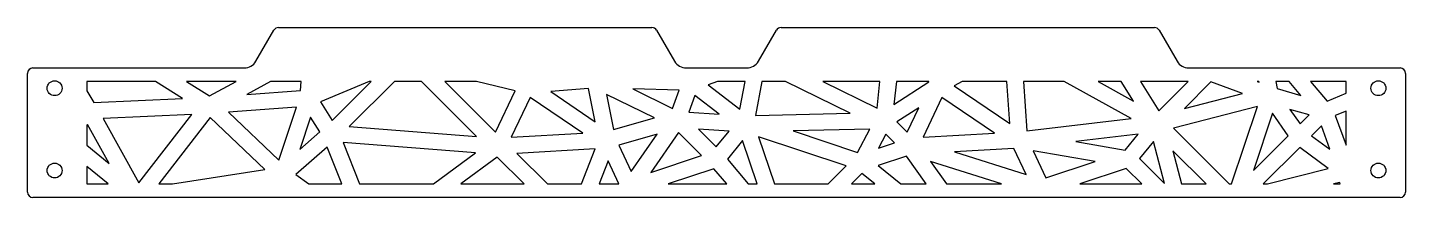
# Model space of a CAD drawing. Header units: millimetres. Extents: x -255 to 255, y -32 to 32.
import ezdxf

# ---------------------------------------------------------------- set-up
doc = ezdxf.new("R2010")
doc.units = ezdxf.units.MM

msp = doc.modelspace()

# ---------------------------------------------------------------- linework, layer by layer
at = {"color": 7, "linetype": 'Continuous', "lineweight": 25}
for p, q in [((-162.1, 31.5), (-23.9, 31.5)), ((23.9, 31.5), (162.1, 31.5)), ((-170.47, 19), (-163.83, 30.5)), ((-22.17, 30.5), (-15.53, 19)), ((15.53, 19), (22.17, 30.5)), ((163.83, 30.5), (170.47, 19)), ((-253, 16.5), (-174.8, 16.5)), ((-11.2, 16.5), (11.2, 16.5)), ((174.8, 16.5), (253, 16.5)), ((-255, -29.5), (-255, 14.5)), ((-233, 11.5), (-233, 7.99)), ((-207.68, 11.5), (-233, 11.5)), ((-197.65, 5.24), (-207.68, 11.5)), ((-196.17, 11.5), (-187.64, 6.18)), ((-177.84, 11.5), (-196.17, 11.5)), ((-187.64, 6.18), (-177.84, 11.5)), ((-165.07, 11.5), (-173.87, 6.72)), ((-153.78, 11.5), (-165.07, 11.5)), ((-154, 8.17), (-153.78, 11.5)), ((-128.54, 11.5), (-146.63, 3.91)), ((-142.27, -2.93), (-127.85, 11.5)), ((-119.23, 11.5), (-135.96, -5.24)), ((-127.85, 11.5), (-128.54, 11.5)), ((-109.23, 11.5), (-119.23, 11.5)), ((-88.87, -8.86), (-109.23, 11.5)), ((-100.61, 11.5), (-81.8, -7.32)), ((-88.87, 11.5), (-100.61, 11.5)), ((-74.53, 8.01), (-88.87, 11.5)), ((0.41, 11.5), (-3.11, 10.27)), ((-3.11, 10.27), (8.69, 1.24)), ((10.59, 11.5), (0.41, 11.5)), ((8.69, 1.24), (10.59, 11.5)), ((16.79, 11.5), (14.47, -1.06)), ((25.48, 11.5), (16.79, 11.5)), ((49.44, -0.25), (25.48, 11.5)), ((39.33, 11.5), (59.41, 1.65)), ((60.46, 11.5), (39.33, 11.5)), ((59.41, 1.65), (60.46, 11.5)), ((66.59, 11.5), (65.69, 3.02)), ((65.69, 3.02), (78.58, 11.37)), ((78.54, 11.5), (66.59, 11.5)), ((78.58, 11.37), (78.54, 11.5)), ((90.91, 11.5), (87.99, 9.85)), ((107.49, 11.5), (90.91, 11.5)), ((108.53, -4.11), (107.49, 11.5)), ((113.6, 11.5), (114.82, -6.75)), ((128.65, 11.5), (113.6, 11.5)), ((153.43, -2.26), (128.65, 11.5)), ((141.21, 11.5), (154.3, 4.23)), ((149.73, 11.5), (141.21, 11.5)), ((154.3, 4.23), (149.73, 11.5)), ((156.93, 11.5), (163.73, 0.66)), ((174.57, 11.5), (156.93, 11.5)), ((163.73, 0.66), (174.57, 11.5)), ((183.01, 11.32), (173.22, 1.53)), ((194.63, 7.04), (183.01, 11.32)), ((200.15, 11.5), (200.8, 11.26)), ((200.75, 11.5), (200.15, 11.5)), ((200.8, 11.26), (200.75, 11.5)), ((206.97, 11.5), (207.48, 8.92)), ((211.93, 11.5), (206.97, 11.5)), ((216.27, 6.34), (211.93, 11.5)), ((219.89, 11.5), (226, 4.23)), ((233, 11.5), (219.89, 11.5)), ((233, 11.37), (232.73, 11.5)), ((233, 7.12), (233, 11.5)), ((255, 14.5), (255, -29.5)), ((-233, 7.99), (-230.43, 3.7)), ((-230.43, 3.7), (-197.65, 5.24)), ((-173.87, 6.72), (-154, 8.17)), ((-81.8, -7.32), (-74.53, 8.01)), ((-68.95, 5.57), (-75.94, -9.19)), ((-49.53, -7.63), (-68.95, 5.57)), ((-47.33, 8.91), (-61.33, 7.76)), ((-61.33, 7.76), (-44.86, -3.44)), ((-44.86, -3.44), (-47.33, 8.91)), ((-22.96, -1.96), (-40.68, 6.72)), ((-40.68, 6.72), (-38.07, -6.31)), ((-13.76, 8.34), (-31.02, 8.78)), ((-31.02, 8.78), (-16.23, 1.52)), ((-16.23, 1.52), (-13.76, 8.34)), ((-8, 6.33), (-10.26, 0.09)), ((1.02, -0.57), (-8, 6.33)), ((83.45, 5.57), (76.46, -9.19)), ((102.87, -7.63), (83.45, 5.57)), ((87.99, 9.85), (108.53, -4.11)), ((173.22, 1.53), (194.63, 7.04)), ((207.48, 8.92), (216.27, 6.34)), ((226, 4.23), (233, 7.12)), ((-155.48, 1.95), (-180.68, 0.11)), ((-180.68, 0.11), (-162.03, -17.72)), ((-162.03, -17.72), (-155.48, 1.95)), ((-146.63, 3.91), (-142.27, -2.93)), ((-10.26, 0.09), (1.02, -0.57)), ((74.88, 1.71), (66.8, -3.52)), ((70.6, -7.32), (74.88, 1.71)), ((200.2, 2.17), (169.12, -5.82)), ((190.64, -26.5), (200.2, 2.17)), ((219.31, -0.91), (212.27, 1.16)), ((212.27, 1.16), (216, -4.22)), ((233, 0.52), (228.97, -1.14)), ((233, -12.07), (233, 0.52)), ((-232.8, -4.45), (-233, -4.64)), ((-233, -4.64), (-233, -12.13)), ((-224.75, -18.95), (-232.8, -4.45)), ((-194.2, -0.71), (-227.05, -2.25)), ((-227.05, -2.25), (-213.82, -26.06)), ((-213.82, -26.06), (-194.2, -0.71)), ((-187.41, -1.89), (-206.46, -26.5)), ((-167.23, -21.18), (-187.41, -1.89)), ((-150.27, -1.71), (-154.26, -13.66)), ((-146.79, -7.19), (-150.27, -1.71)), ((-38.07, -6.31), (-22.96, -1.96)), ((14.47, -1.06), (49.44, -0.25)), ((66.8, -3.52), (70.6, -7.32)), ((114.82, -6.75), (153.43, -2.26)), ((205.82, -0.23), (198.74, -21.49)), ((211.62, -8.6), (205.82, -0.23)), ((216, -4.22), (219.31, -0.91)), ((223.88, -4.96), (220.24, -8.6)), ((227.07, -13.61), (223.88, -4.96)), ((228.97, -1.14), (233, -12.07)), ((-154.26, -13.66), (-146.79, -7.19)), ((-135.96, -5.24), (-88.87, -8.86)), ((-75.94, -9.19), (-49.53, -7.63)), ((-21.9, -8), (-36.14, -12.09)), ((-31.56, -21.92), (-21.9, -8)), ((-14.09, -7.44), (-24.35, -22.22)), ((-5.57, -15.96), (-14.09, -7.44)), ((4.64, -6.89), (-6.69, -6.22)), ((-6.69, -6.22), (-0.16, -12.76)), ((-0.16, -12.76), (4.64, -6.89)), ((48.01, -19.82), (15.6, -9.02)), ((15.6, -9.02), (21.43, -26.5)), ((56.81, -6.18), (28.35, -6.84)), ((28.35, -6.84), (52.18, -14.78)), ((52.18, -14.78), (56.81, -6.18)), ((62.72, -8.06), (59.98, -13.16)), ((65.86, -11.2), (62.72, -8.06)), ((76.46, -9.19), (102.87, -7.63)), ((156.06, -8.09), (133.04, -10.77)), ((151.24, -13.98), (156.06, -8.09)), ((169.12, -5.82), (189.8, -26.5)), ((198.74, -21.49), (211.62, -8.6)), ((220.24, -8.6), (227.07, -13.61)), ((-233, -12.13), (-224.75, -18.95)), ((-144.06, -12.89), (-155.74, -23.02)), ((-138.7, -26.5), (-144.06, -12.89)), ((-89.25, -14.95), (-138.18, -11.18)), ((-138.18, -11.18), (-132.15, -26.5)), ((-104.79, -26.5), (-89.25, -14.95)), ((-44.95, -13.47), (-73.94, -15.18)), ((-73.94, -15.18), (-62.61, -26.5)), ((-49.97, -26.5), (-44.95, -13.47)), ((-36.14, -12.09), (-31.56, -21.92)), ((9.64, -10.41), (4.03, -17.27)), ((15.01, -26.5), (9.64, -10.41)), ((59.98, -13.16), (65.86, -11.2)), ((110.1, -13.31), (88.14, -14.61)), ((88.14, -14.61), (114.62, -23.01)), ((114.62, -23.01), (110.1, -13.31)), ((140.1, -18.21), (117.23, -14.17)), ((117.23, -14.17), (121.94, -24.26)), ((133.04, -10.77), (151.24, -13.98)), ((161.74, -10.78), (156.58, -17.09)), ((165.76, -26.27), (161.74, -10.78)), ((181.18, -26.5), (168.95, -14.27)), ((168.95, -14.27), (172.12, -26.5)), ((215.88, -12.96), (202.34, -26.5)), ((226.44, -20.71), (215.88, -12.96)), ((-225.18, -26.5), (-233, -20.04)), ((-233, -20.04), (-233, -26.5)), ((-81.19, -16.55), (-94.57, -26.5)), ((-71.23, -26.5), (-81.19, -16.55)), ((-40.14, -17.94), (-43.43, -26.5)), ((-36.15, -26.5), (-40.14, -17.94)), ((-24.35, -22.22), (-5.57, -15.96)), ((4.03, -17.27), (11.78, -26.5)), ((41.32, -26.5), (48.01, -19.82)), ((70.33, -16.14), (59.86, -19.63)), ((59.86, -19.63), (68.26, -26.5)), ((77.65, -26.5), (70.33, -16.14)), ((105.48, -26.5), (79.24, -18.18)), ((79.24, -18.18), (85.12, -26.5)), ((121.94, -24.26), (140.1, -18.21)), ((156.58, -17.09), (165.76, -26.27)), ((-201.4, -26.5), (-167.23, -21.18)), ((-155.74, -23.02), (-150.87, -26.5)), ((-0.93, -20.84), (-17.91, -26.5)), ((3.82, -26.5), (-0.93, -20.84)), ((53.85, -22.59), (49.94, -26.5)), ((58.63, -26.5), (53.85, -22.59)), ((151.65, -20.78), (134.49, -26.5)), ((157.37, -26.5), (151.65, -20.78)), ((203.91, -26.5), (226.44, -20.71)), ((-233, -26.5), (-225.18, -26.5)), ((-206.46, -26.5), (-201.4, -26.5)), ((-150.87, -26.5), (-138.7, -26.5)), ((-132.15, -26.5), (-104.79, -26.5)), ((-94.57, -26.5), (-71.23, -26.5)), ((-62.61, -26.5), (-49.97, -26.5)), ((-43.43, -26.5), (-36.15, -26.5)), ((-17.91, -26.5), (3.82, -26.5)), ((11.78, -26.5), (15.01, -26.5)), ((21.43, -26.5), (41.32, -26.5)), ((49.94, -26.5), (58.63, -26.5)), ((68.26, -26.5), (77.65, -26.5)), ((85.12, -26.5), (105.48, -26.5)), ((134.49, -26.5), (157.37, -26.5)), ((172.12, -26.5), (181.18, -26.5)), ((189.8, -26.5), (190.64, -26.5)), ((202.34, -26.5), (203.91, -26.5)), ((230.76, -25.89), (228.39, -26.5)), ((228.39, -26.5), (230.82, -26.5)), ((230.82, -26.5), (230.76, -25.89)), ((253, -31.5), (-253, -31.5))]:
    msp.add_line(p, q, dxfattribs=at)
for centre in [(-245, 9), (245, 9), (-245, -21.5), (245, -21.5)]:
    msp.add_circle(centre, 2.75, dxfattribs=at)
for centre, radius, start, end in [((-162.1, 29.5), 2, 90, 150), ((-23.9, 29.5), 2, 30, 90), ((23.9, 29.5), 2, 90, 150), ((162.1, 29.5), 2, 30, 90), ((-253, 14.5), 2, 90, 180), ((-174.8, 21.5), 5, 270, 330), ((-11.2, 21.5), 5, 210, 270), ((11.2, 21.5), 5, 270, 330), ((174.8, 21.5), 5, 210, 270), ((253, 14.5), 2, 0, 90), ((-253, -29.5), 2, 180, 270), ((253, -29.5), 2, 270, 0)]:
    msp.add_arc(centre, radius, start, end, dxfattribs=at)

doc.saveas('drawing.dxf')
